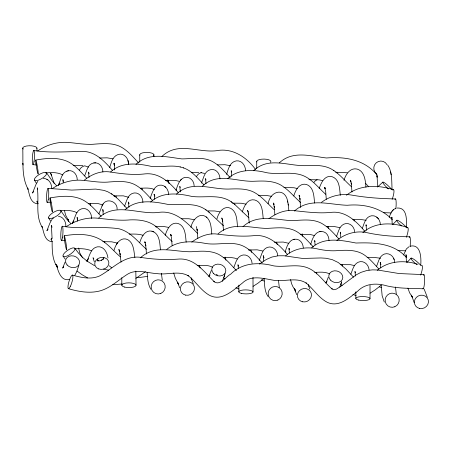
<?xml version="1.0" encoding="UTF-8"?>
<svg xmlns="http://www.w3.org/2000/svg" width="451" height="451" viewBox="0 0 451 451"><rect width="100%" height="100%" fill="white"/><g stroke="black" fill="none" stroke-linecap="round" stroke-linejoin="round"><path stroke-width="0.68" d="M22.736 148.154C23.356 161.847 21.298 176.753 28.114 189.273L27.601 188.039C29.569 193.772 29.811 203.012 37.568 203.846M36.943 150.882L36.943 148.097M121.832 285.252L121.787 277.675M136.039 285.195L135.824 271.141M139.725 154.817L139.754 162.191M153.938 156.57L153.938 154.766M256.72 161.486L256.737 168.381M238.867 285.133L238.827 291.848M355.862 291.797L355.816 298.511M253.034 291.927L253 277.309M370.023 298.596L370.017 285.246M109.632 167.716C111.256 162.8 112.553 156.249 118.19 154.484C124.121 152.545 128.901 158.865 128.558 164.344M226.622 174.385C228.245 169.142 229.942 161.909 236.341 160.86C241.815 160.173 245.564 165.602 245.513 170.602M65.057 262.172L62.65 268.125L63.783 266.626L63.298 267.099M78.908 265.284L76.738 271.62L74.86 275.257M211.293 270.504L208.864 276.457L209.974 274.975L209.489 275.426M222.366 281.3L225.145 273.622M328.249 277.303L326.22 282.512L326.902 281.345L325.774 282.986L326.727 281.943M339.8 287.022L341.74 281.548M224.181 276.666L224.553 275.505M341.097 283.578L341.469 282.416M343.995 180.299C345.573 174.526 350.173 167.428 357.119 169.063C364.696 171.312 365.434 180.625 365.958 187.227M389.202 217.376C390.403 213.83 391.936 209.67 395.798 208.317M403.532 255.057L406.396 248.907L409.018 246.72M233.832 267.556C235.71 262.758 237.113 255.903 243.185 254.978C248.016 254.364 251.872 258.761 252.092 263.339M285.241 251.821C286.656 246.455 289.61 238.083 296.764 239.278C300.896 239.825 303.196 244.177 303.314 248.011M350.827 274.259C352.71 269.45 354.103 262.572 360.208 261.653C365.028 261.028 368.862 265.447 369.087 270.002M362.243 228.55C364.177 223.702 365.457 216.677 371.658 215.753C376.619 215.121 380.407 219.941 380.351 224.587M98.921 213.808L102.422 205.149M139.821 242.356C141.456 236.972 145.126 229.638 151.953 231.188C159.744 233.471 159.739 243.179 160.466 249.764M176.014 190.243C177.683 185.023 180.231 176.409 187.323 177.367C191.512 177.846 194.11 182.012 194.172 185.981M216.954 218.808C218.453 212.793 223.64 204.974 230.771 208.351C237.091 212.026 236.831 220.466 237.553 226.825M336.469 236.555C338.498 231.718 339.609 224.553 345.861 223.566C350.698 222.935 354.548 227.355 354.627 231.961M114.041 250.339C115.512 244.284 120.637 236.189 127.887 239.701C133.947 243.292 133.817 251.354 134.877 257.493M310.75 244.442C312.143 238.308 316.123 229.209 323.936 231.961C327.443 233.15 328.892 237.091 329.01 240.496M268.103 203.717C270.346 190.418 285.584 186.9 287.834 202.251M124.51 206.237C126.618 201.304 127.684 193.969 134.082 192.966C139.37 192.306 143.063 197.594 142.894 202.448M165.213 235.287C166.96 229.615 170.613 221.774 177.88 223.408C185.468 225.962 185.485 235.591 186.15 242.153M293.748 195.965C295.456 190.384 299.205 182.779 306.302 184.414C313.885 186.928 313.924 196.456 314.578 203.029M190.936 227.394C192.12 220.342 199.821 211.091 206.958 217.579M84.625 175.862C86.716 171.115 87.663 163.939 93.853 162.929C99.113 161.903 102.986 167.073 102.884 171.904M376.444 266.58C378.44 262.132 379.195 256.005 384.376 254.048C389.647 252.278 394.76 257.025 394.614 262.335M242.249 211.942C244.076 206.417 247.458 198.395 254.697 199.968C262.499 202.166 262.51 211.914 263.209 218.464M201.36 183.129C203.666 178.297 204.371 170.732 210.786 169.649C216.181 168.42 220.088 174.001 219.925 178.895M259.184 260.498C261.371 255.92 261.969 249.454 267.358 247.385C272.669 245.541 277.664 250.339 277.607 255.582M73.93 221.159L72.284 223.397C75.255 218.588 75.249 210.961 81.473 208.864C87.359 206.913 91.976 213.12 91.547 218.543M150.172 198.423C151.987 193.175 154.4 184.228 161.667 185.181C165.985 185.823 168.64 190.181 168.522 194.336M319.173 188.625C321.039 182.965 324.703 174.734 332.128 176.702C339.614 179.301 339.597 188.777 340.285 195.317M103.02 259.579L103.95 257.718L103.256 258.902L103.662 258.384L101.565 260.255L101.903 260.041L99.321 260.909L97.033 260.785M102.58 204.884C106.143 197.352 117.717 201.338 117.102 209.275M72.284 223.397L73.637 221.069L72.961 222.225M101.903 206.045L103.121 203.948M116.397 244.679L116.944 243.743M117.074 243.512L117.638 242.553M37.811 181.308L36.148 184.031L32.506 193.09L33.735 191.342M51.865 219.53L49.914 223.087L46.904 230.737L48.116 229.102M411.115 258.085L407.084 262.375M59.825 183.044L58.196 185.26C60.981 180.462 61.099 172.818 67.34 170.997M88.655 258.643L87.026 260.858C89.732 255.818 90.707 247.943 97.501 246.815C103.86 245.964 107.27 252.656 107.981 257.995M393.368 209.721L391.908 211.316M392.832 224.502L396.874 220.218M285.489 252.024L285.872 251.624M181.381 179.289L180.439 180.231M382.882 182.086L377.504 187.018M51.143 239.047L52.119 238.122M52.355 219.045L53.438 218.104M176.245 190.299L176.629 189.978M264.032 278.414L258.011 283.149L253.062 286.374M381.101 285.291L375.018 290.021L370.023 293.212M336.897 240.473C344.852 233.77 355.506 230.647 365.795 232.406C380.187 235.738 394.901 236.634 409.638 236.769M145.436 271.682L135.898 278.363M110.619 171.938C121.798 161.672 137.369 163.301 150.967 166.318C160.742 167.625 170.675 164.728 180.377 166.977M150.651 202.02C162.005 191.596 177.998 193.203 191.81 196.427C205.115 198.113 220.088 193.592 231.78 202.195M135.96 164.429C148.841 151.993 166.329 156.965 181.877 158.899C191.985 158.825 202.82 156.553 212.246 161.407C219.479 165.291 224.767 171.769 230.247 177.705M377.262 270.335C388.514 260.695 404.417 259.883 418.021 264.337M259.432 264.027L266.31 259.483L271.959 257.031L278.425 255.779L284.012 255.762L302.677 258.462L320.892 257.955L326.039 258.26L332.235 259.629L338.335 262.555L345.883 268.971L353.539 277.173M176.471 194.139C191.895 179.374 212.365 190.159 230.529 188.986C238.979 188.71 248.106 188.529 255.57 193.146C262.781 197.47 268.086 204.14 274.253 209.715M362.863 232.581C375.209 221.683 392.928 222.32 407.591 227.563M161.937 156.424C178.027 141.157 197.696 152.979 216.441 150.719C232.299 147.607 246.545 157.027 255.491 169.401M98.701 217.957C116.223 201.439 139.376 215.488 159.919 212.235C175.828 210.617 187.34 222.941 197.375 233.274M140.34 257.831C155.691 243.952 174.086 252.261 191.895 251.72C200.808 251.089 210.324 250.254 218.594 254.336C225.759 258.243 230.94 264.737 236.431 270.594M84.455 180.034C91.277 174.565 99.868 170.935 108.736 171.797C120.879 173.658 133.045 175.354 145.346 173.844C159.406 172.536 170.179 182.858 178.427 192.836M227.62 178.709C238.275 168.922 253.338 169.317 266.468 172.671C278.199 174.909 290.405 171.273 301.916 175.168C311.838 178.647 318.118 187.622 325.752 194.325M253.524 170.743C269.495 155.629 289.683 167.174 308.332 165.511C316.827 165.162 326.05 165.269 333.351 170.264C340.308 174.757 345.393 181.409 351.577 186.804M294.458 211.029C309.623 197.341 329.444 204.748 347.293 205.267C363.607 203.756 380.898 207.522 392.443 219.84M346.498 195.238C359.633 184.56 377.927 184.685 393.351 189.702M279.293 162.879C292.778 150.256 310.457 156.114 326.451 157.98C345.24 156.412 364.949 159.671 377.318 175.326M243.038 226.594C256.625 214.197 274.546 219.383 290.765 220.652C300.873 220.443 311.692 218.312 321.129 223.093C328.407 226.949 333.757 233.404 339.27 239.34M125.085 209.664C137.104 198.694 153.825 201.507 168.246 204.478C180.919 205.419 195.193 201.839 206.208 210.07M202.414 186.139C217.968 171.679 236.696 182.227 254.73 181.229C264.247 180.828 274.659 180.535 282.8 186.331C289.497 190.796 294.497 197.205 300.558 202.42M285.573 255.88C294.672 248.044 307.193 246.336 318.592 249.161C324.979 250.508 331.513 251.173 338.036 250.581C346.34 250.074 355.213 249.724 362.711 253.941C369.166 257.769 373.873 263.756 379.009 269.095M311.618 247.858C324.06 236.555 341.215 240.225 356.008 243.021C373.856 242.418 393.853 242.988 406.554 257.639M268.982 218.622C275.612 213.751 283.532 210.155 291.91 210.448C305.242 211.745 318.519 213.802 331.953 212.286C346.12 211.096 356.69 221.706 365.073 231.622M191.771 242.108C198.53 237.119 206.643 233.46 215.2 233.872C228.364 235.445 241.51 237.04 254.776 235.552C268.768 234.469 279.49 244.899 287.687 254.826M218.025 233.906C232.062 221.435 250.096 227.947 266.547 228.42C276.88 227.947 288.257 226.16 297.491 232.062C303.698 235.991 308.422 241.691 313.389 247.001M37.743 150.938C46.605 144.923 57.362 141.524 68.118 142.46C77.16 143.136 86.169 145.098 95.274 144.083C103.736 143.463 112.784 142.798 120.603 146.772C127.864 150.623 133.192 157.072 138.66 163.02M51.983 188.8C60.846 182.79 71.602 179.391 82.353 180.321C91.401 180.998 100.415 182.965 109.514 181.95C117.88 181.341 126.787 180.676 134.561 184.493C141.873 188.27 147.246 194.714 152.709 200.678M66.246 226.695C75.091 220.731 85.775 217.297 96.503 218.098C107.688 219.158 118.861 220.934 130.13 219.874C139.049 219.536 148.571 220.629 155.781 226.385C161.83 230.765 166.52 236.679 172.192 241.494M166.774 249.442C177.88 240.011 192.893 241.009 206.242 243.568C217.083 245.181 228.088 241.764 238.833 244.498C248.856 247.063 255.424 255.689 262.194 262.877M321.54 202.313C329.952 196.01 340.691 193.394 351.07 194.984C365.716 197.594 380.531 198.688 395.397 198.902M68.107 170.828C73.327 169.582 77.318 174.92 77.222 179.718M66.804 171.121L68.653 170.703M69.691 279.389C60.93 281.757 58.156 271.085 56.437 264.85L57.469 267.336C52.231 259.951 52.141 250.621 52.13 241.888M410.297 246.15C420.952 243.822 421.257 257.91 420.766 264.923M293.516 239.504L293.843 239.436M294.176 239.363L294.503 239.301M147.697 276.35L140.768 277.32L136.963 277.365M35.753 160.06C45.41 158.369 55.58 157.23 65.057 160.488C74.167 163.64 80.396 171.493 86.778 178.297M122.058 284L112.739 284.733M49.993 197.927C60.829 196.072 72.735 194.753 82.888 199.928C90.234 203.846 95.635 210.352 101.221 216.345M64.234 235.794C77.696 233.488 92.917 233.342 104.237 242.108C110.179 246.443 114.836 252.21 120.462 256.907M60.287 210.814C65.829 210.217 71.782 210.093 76.884 212.652M321.011 231.566L319.748 231.679M45.641 172.947C51.38 172.383 57.61 172.096 62.819 174.982M99.598 158.03L107.09 157.822L113.026 158.837M113.714 195.903L123.298 195.841L128.789 197.341M248.428 250.012L257.121 249.82L262.803 250.993M300.203 234.407L309.82 234.357L314.674 235.636M191.213 172.716L198.756 172.491M165.314 180.524L175.332 180.456L179.036 181.279M197.177 265.616C202.336 265.391 207.962 264.698 212.669 267.285M314.635 272.393C319.658 272.19 325.103 271.519 329.709 273.977M274.394 242.215L283.256 242.057L288.77 243.309M340.826 264.652L350.523 264.692L354.221 265.543M73.135 165.602L82.866 165.556M223.854 257.741C228.302 257.589 233.077 257.07 237.232 258.998M88.571 203.39L97.923 203.536L102.445 204.816M75.024 248.789C80.56 248.484 86.378 248.569 91.525 250.863M217.388 164.886L224.914 164.711L230.681 165.782M140.3 188.253C144.968 188.067 149.929 187.554 154.343 189.476M397.1 208.024C407.49 207.28 406.531 220.562 406.52 227.479M129.212 234.103C133.829 234.058 138.62 233.821 143.063 235.298M93.853 162.929L94.417 162.912M95.122 162.89L95.685 162.873M326.755 226.639L334.292 226.554L339.919 227.642M283.921 187.503L293.934 187.746L297.497 188.586M258.429 195.334L265.91 195.345L271.75 196.371M181.246 218.735L188.744 218.746L194.629 219.75M232.451 203.147L241.426 203.249L246.139 204.196M308.901 179.695L318.851 179.819L322.578 180.575M102.805 241.663L111.679 241.821L117.502 243.106M155.223 226.515L164.581 226.65L168.375 227.366M207.877 210.899L214.755 210.967L219.93 211.823M43.307 178.455C48.392 178.252 51.871 183.298 51.589 188.061M335.719 172.226L347.287 172.778M367.114 257.431L374.792 257.515L380.695 258.254M352.817 219.428L362.181 219.693L366.173 220.33M398.007 250.587L405.686 250.807M383.632 212.646L391.248 212.94M423.196 288.809C411.092 288.251 398.842 288.668 386.958 285.895C376.963 282.912 365.502 283.183 357.767 291.098C349.322 297.812 338.819 307.824 327.24 302.311C318.541 297.795 313.473 288.939 306.003 282.907L306.641 283.369C296.437 276.316 283.493 282.574 272.145 279.992C262.2 278.166 250.525 275.048 242.322 283.115C233.037 290.303 221.407 302.221 208.852 294.948C200.515 289.999 195.582 281.187 187.892 275.465L188.507 275.916C179.019 270.318 167.648 275.099 157.343 273.656C147.189 273.12 135.858 268.345 126.624 274.794C117.367 280.815 109.074 289.17 97.867 291.397C88.075 293.353 78.023 291.487 68.586 288.713M423.878 274.636L399.141 273.548L377.538 270.002L372.498 269.861L366.81 270.521L360.969 272.37L356.217 274.845L340.787 286.374L336.491 289.085L333.836 289.767L331.581 288.595L332.201 289.046C323.773 282.022 317.808 271.682 307.142 267.629C296.397 263.728 284.942 267.482 273.92 265.927C259.054 261.952 242.198 262.55 230.726 274.129C225.816 276.587 219.857 286.543 213.83 281.441L214.473 281.909C204.382 272.308 195.345 258.541 179.622 259.004C166.385 260.064 153.227 259.449 140.126 257.273C123.613 255.277 112.575 269.067 99.338 276.063C90.69 279.8 80.966 277.5 72.295 275.065M47.981 188.371L71.748 190.085L95.753 189.087L104.102 190.418L107.834 191.793L112.034 194.206M47.299 202.544L51.036 202.803M62.221 226.239C81.124 229.458 100.353 225.9 119.16 228.809C130.677 231.808 137.95 241.916 146.519 249.324M61.539 240.411L64.989 240.671M58.478 216.362C63.495 216.581 66.117 222.123 65.88 226.599M33.74 150.504C50.585 153.205 67.492 151.474 84.365 151.457C96.373 152.41 104.993 161.802 112.412 170.298M33.058 164.677L36.48 164.959M52.006 241.708C44.401 241.048 43.956 232.096 42.005 226.498L42.524 227.744C35.127 216.345 39.119 201.822 37.416 189.07L37.247 187.796L37.737 189.166M200.926 172.643L204.647 173.455M108.753 270.211L103.55 269.106M84.912 165.889L88.509 167.095M183.433 167.851C192.132 170.867 197.927 178.483 204.038 184.938M180.118 166.904L183.737 167.935M379.567 286.926L381.326 287.518M151.953 231.188L152.534 231.408M153.255 231.667L153.836 231.882M235.907 287.811L238.968 289.018M352.907 294.379L356.149 295.693M261.4 279.93L264.123 281.069M94.501 265.673L86.755 260.937L87.381 261.4L82.764 257.56L78.615 253.22L74.967 248.439A7.109 2.368 -34.1 0 0 65.277 252.199A7.109 2.368 -34.1 0 0 66.754 256.134A7.109 2.368 -34.1 0 0 74.967 248.439M87.612 277.917L82.178 274.772L76.986 271.017M47.829 179.853L46.887 179.306M216.283 274.4L217.483 275.144M333.351 170.264L333.954 170.703M336.412 172.485L337.055 172.953M234.351 204.089L248.929 217.822M208.525 211.778L223.42 225.725M114.672 196.14L118.286 199.263L127.075 208.571M111.431 193.767L115.315 196.613M231.171 201.749L234.994 204.562M205.6 209.625L209.168 212.252M165.72 187.227L164.857 186.545M109.283 265.819L111.668 267.815M378.344 218.611L376.777 217.14M206.197 216.863C211.265 220.934 211.124 228.15 211.823 234.03M119.408 250.745L119.78 251.128L118.838 249.392L120.22 254.685L120.017 253.563L121.06 262.104M56.555 185.682L52.136 180.834L46.69 173.021A7.109 2.396 -30.8 0 0 36.694 176.313A7.109 2.396 -30.8 0 0 38.177 180.248A7.109 2.396 -30.8 0 0 46.69 173.021M70.79 223.538L66.376 218.696L60.93 210.888A7.109 2.396 -30.8 0 0 50.935 214.174A7.109 2.396 -30.8 0 0 52.417 218.109A7.109 2.396 -30.8 0 0 60.93 210.888M340.781 284.147L342.067 285.534M223.741 277.63L224.987 278.977M365.581 183.343L368.726 186.832M63.033 256.078L65.198 259.088M205.983 180.067L205.583 178.59L205.977 183.771M387.68 165.015C392.483 172.124 391.536 181.302 392.094 189.459M325.357 188.524L324.551 187.362L325.301 188.772L324.793 187.548L325.769 192.295L326.27 199.297M299.808 196.45L299.069 195.176L300.039 199.348L299.842 198.26L300.591 207.578M274.14 204.247L273.34 203.091L273.92 204.269L273.413 203.046L274.394 207.421L274.197 206.349L274.873 214.682M248.473 212.06L247.537 210.358L248.54 214.163L248.338 213.047L249.211 223.076M222.693 219.738L221.745 217.929L222.743 221.351L222.535 220.206L223.504 230.354M268.097 296.538C264.393 291.295 264.59 284.468 264.173 278.346M97.36 259.562L98.143 260.825L97.687 259.41M93.836 258.885L93.036 257.724L94.293 261.789M55.839 264.297L57.153 266.208L56.634 265.453M81.738 256.658L79.624 252.532L78.649 248.067M34.349 180.034L36.238 183.044M48.59 217.895L50.478 220.911M150.831 289.215C147.793 284.192 147.516 278.087 147.116 272.381M154.918 196.162L154.592 195.559M424.12 289.057L427.3 297.192M384.303 302.057L382.144 295.721L381.168 285.004M231.448 171.555L231.701 172.045L231.216 170.664L231.667 176.409M144.94 242.204L145.323 242.959L144.81 241.719L145.836 245.772L145.639 244.662L146.474 253.992M52.062 227.236L51.414 225.41L52.062 238.258M178.077 283.425L175.36 278.329L173.708 273.024M350.545 180.625L350.957 181.477L350.444 180.242L351.425 184.07L351.222 182.965L351.989 191.996M196.326 226.554L197.256 230.343L197.059 229.249L197.831 238.382M355.23 272.308L355.444 272.765L354.965 271.389L355.456 276.029M238.235 265.645L238.449 266.101L237.97 264.726L238.382 268.21M170.63 234.362L171.222 235.647L170.72 234.43L171.527 238.145L172.124 245.626M315.023 241.685L314.674 240.507L315.08 244.899M263.807 257.622L263.965 257.972L263.249 255.587L263.745 261.073M51.16 174.469L54.238 183.608M289.322 249.431L288.978 248.213L289.412 253.079M376.427 173.736L376.794 174.599L376.286 173.37M168.161 181.155L168.657 182.328M393.633 258.384L394.123 259.556M380.278 263.029L380.96 264.658M168.635 182.238L169.136 183.427M51.115 174.345L50.647 173.235L51.628 175.591M103.341 211.423L102.766 209.405L103.223 214.405M406.531 256.54L405.962 254.618L406.492 262.285M308.253 284.835L309.814 289.046M191.128 277.974L193.248 283.713M114.531 164.987L114.007 163.719L114.492 165.551L114.058 163.2L114.278 164.406M129.065 203.683L128.529 201.969L128.935 207.325M89.157 173.663L88.61 172.051L88.994 177.497M77.679 219.265L77.104 217.314L77.482 221.153M308.281 284.897L308.788 286.131M168.138 181.088L169.153 183.478M191.179 278.092L191.692 279.327M63.456 181.426L62.886 179.599L63.196 182.576M82.065 256.895L82.465 257.882M340.342 232.925L340.511 233.353L340.296 232.152L340.759 237.023M154.451 195.244L154.135 194.291L154.428 195.345L154.225 194.612M180.191 187.577L179.825 186.336L180.304 191.912M251.624 252.436L250.863 249.877M178.106 283.482L179.639 287.811M225.889 260.126L225.06 257.07M328.559 228.68L327.928 226.357M277.275 244.6L276.581 242.226M414.153 302.649L411.983 296.414L412.496 297.649L411.199 295.18L411.994 296.335L409.626 292.879L407.924 288.11M296.696 294.621L294.131 288.403L294.926 289.559L293.037 286.892L291.538 283.64L290.591 279.586M141.856 188.185L142.302 189.634M353.719 219.242L354.255 221.024M302.796 236.341L302.142 233.804M200.097 267.894L199.421 265.256M90.758 205.633L90.234 203.362M68.608 221.447L67.898 219.163L68.411 220.398L65.542 214.935L64.487 210.6M366.088 225.229L366.274 225.883L366.065 224.75L366.483 230.337M376.641 174.464L377.222 177.158L377.019 176.059L377.797 186.759M316.461 272.692L316.732 273.898M162.281 280.094L161.402 273.345M391.84 217.579L391.998 218.301L391.801 217.207L392.223 224.164M396.299 294.103L395.476 287.028M279.299 287.417L278.487 280.364M155.922 226.12L156.164 227.281M154.349 195.063L154.248 194.499L154.614 199.212M380.469 263.485L380.249 262.279L380.745 267.871M127.932 160.46L128.152 161.667M390.645 171.932L390.854 173.099M390.961 173.635L391.158 174.734M342.185 264.782L342.405 265.983M288.15 204.01L288.877 210.673M128.253 162.197L128.445 163.251M116.042 195.976L116.257 197.166M287.62 201.073L288.341 205.081M104.559 241.522L104.79 242.785M114.295 164.491L114.678 169.931M423.433 275.364A7.109 1.032 -86.7 0 1 424.6 281.249A7.109 1.032 -86.7 0 1 422.829 288.443M421.251 265.825A7.109 1.522 -73.5 0 1 422.44 267.64A7.109 1.522 -73.5 0 1 420.62 275.099M416.786 264.675A7.109 1.212 40.9 0 1 411.492 258.068A7.109 1.212 40.9 0 1 420.789 265.442M409.192 237.497A7.109 1.032 -86.7 0 1 410.297 238.731A7.109 1.032 -86.7 0 1 410.083 246.725M52.401 241.539A7.109 1.094 44 0 1 51.702 239.137M407.011 227.958A7.109 1.522 -73.5 0 1 408.2 229.773A7.109 1.522 -73.5 0 1 406.379 237.232M401.525 225.962A7.109 1.212 40.9 0 1 397.489 220.263A7.109 1.212 40.9 0 1 406.548 227.575M394.952 199.63A7.109 1.032 -86.7 0 1 396.057 200.864A7.109 1.032 -86.7 0 1 395.843 208.858M38.16 203.677A7.109 1.094 44 0 1 37.461 201.27M392.77 190.091A7.109 1.522 -73.5 0 1 393.96 191.906A7.109 1.522 -73.5 0 1 392.139 199.365M388.328 188.918A7.109 1.094 44 0 1 383.125 182.074A7.109 1.094 44 0 1 391.739 189.538M23.294 164.987A7.109 1.094 44 0 1 23.221 163.403M23.334 149.055A7.109 2.379 0.3 0 1 28.926 145.763A7.109 2.379 0.3 0 1 36.858 148.526M79.494 170.083A7.109 5.976 -10 0 1 84.489 165.889M139.889 155.274A7.109 2.379 0.3 0 1 147.308 152.421A7.109 2.379 0.3 0 1 153.509 155.634M168.454 181.043A7.109 6.68 -20.6 0 1 167.676 179.921M196.489 176.753A7.109 5.976 -10 0 1 201.484 172.553M256.884 161.937A7.109 2.379 0.3 0 1 264.297 159.09A7.109 2.379 0.3 0 1 270.504 162.298M314.043 182.305A7.109 5.976 -10 0 1 317.154 179.69M376.495 173.765A7.109 7.007 -57.6 0 1 376.252 162.794A7.109 7.007 -57.6 0 1 386.986 164.638M295.715 291.509L294.689 289.046L295.715 291.509M178.613 284.716L177.564 282.179L178.613 284.716M289.254 249.273L289.147 248.969L289.243 249.268M70.463 286.182A7.109 1.522 -73.5 0 0 72.577 275.144A7.109 1.522 -73.5 0 0 68.276 284.344A7.109 1.522 -73.5 0 0 70.463 286.182M64.38 238.979A7.109 0.49 80.4 0 0 66.596 249.786A7.109 0.49 80.4 0 0 65.344 239.605A7.109 0.49 80.4 0 0 64.38 238.979M62.537 237.158A7.109 1.032 -86.7 0 0 62.323 226.239A7.109 1.032 -86.7 0 0 60.778 236.578A7.109 1.032 -86.7 0 0 62.537 237.158M50.14 201.112A7.109 0.49 80.4 0 0 52.355 211.919A7.109 0.49 80.4 0 0 51.104 201.738A7.109 0.49 80.4 0 0 50.14 201.112M48.296 199.291A7.109 1.032 -86.7 0 0 48.082 188.371A7.109 1.032 -86.7 0 0 46.538 198.711A7.109 1.032 -86.7 0 0 48.296 199.291M35.9 163.251A7.109 0.49 80.4 0 0 38.121 174.058A7.109 0.49 80.4 0 0 36.864 163.871A7.109 0.49 80.4 0 0 35.9 163.251M34.056 161.424A7.109 1.032 -86.7 0 0 33.842 150.504A7.109 1.032 -86.7 0 0 32.297 160.844A7.109 1.032 -86.7 0 0 34.056 161.424M67.148 265.03A7.109 5.84 15.5 0 0 79.145 264.342A7.109 5.84 15.5 0 0 71.388 255.796A7.109 5.84 15.5 0 0 67.148 265.03M98.611 268.909A7.109 5.976 -10 0 0 108.871 262.707A7.109 5.976 -10 0 0 97.94 258.558A7.109 5.976 -10 0 0 98.611 268.909M124.465 287.05A7.109 2.379 0.3 0 0 135.954 285.624A7.109 2.379 0.3 0 0 126.387 282.991A7.109 2.379 0.3 0 0 124.465 287.05M160.832 293.409A7.109 7.007 -57.6 0 0 162.507 281.249A7.109 7.007 -57.6 0 0 151.215 286.007A7.109 7.007 -57.6 0 0 160.832 293.409M185.677 295.14A7.109 6.68 -20.6 0 0 194.229 286.486A7.109 6.68 -20.6 0 0 182.396 284.04A7.109 6.68 -20.6 0 0 185.677 295.14M213.391 273.362A7.109 5.84 15.5 0 0 225.382 272.68A7.109 5.84 15.5 0 0 217.624 264.128A7.109 5.84 15.5 0 0 213.391 273.362M241.46 293.392A7.109 2.007 0.8 0 0 252.949 292.287A7.109 2.007 0.8 0 0 243.377 289.982A7.109 2.007 0.8 0 0 241.46 293.392M277.827 300.078A7.109 7.007 -57.6 0 0 279.496 287.913A7.109 7.007 -57.6 0 0 268.21 292.671A7.109 7.007 -57.6 0 0 277.827 300.078M302.666 301.804A7.109 6.68 -20.6 0 0 311.224 293.15A7.109 6.68 -20.6 0 0 299.385 290.709A7.109 6.68 -20.6 0 0 302.666 301.804M330.38 280.026A7.109 5.84 15.5 0 0 342.377 279.344A7.109 5.84 15.5 0 0 334.619 270.797A7.109 5.84 15.5 0 0 330.38 280.026M358.455 300.056A7.109 2.007 0.8 0 0 369.938 298.957A7.109 2.007 0.8 0 0 360.366 296.651A7.109 2.007 0.8 0 0 358.455 300.056M394.817 306.742A7.109 7.007 -57.6 0 0 396.491 294.576A7.109 7.007 -57.6 0 0 385.199 299.34A7.109 7.007 -57.6 0 0 394.817 306.742M419.661 308.473A7.109 6.68 -20.6 0 0 428.213 299.819A7.109 6.68 -20.6 0 0 416.38 297.372A7.109 6.68 -20.6 0 0 419.661 308.473"/></g></svg>
